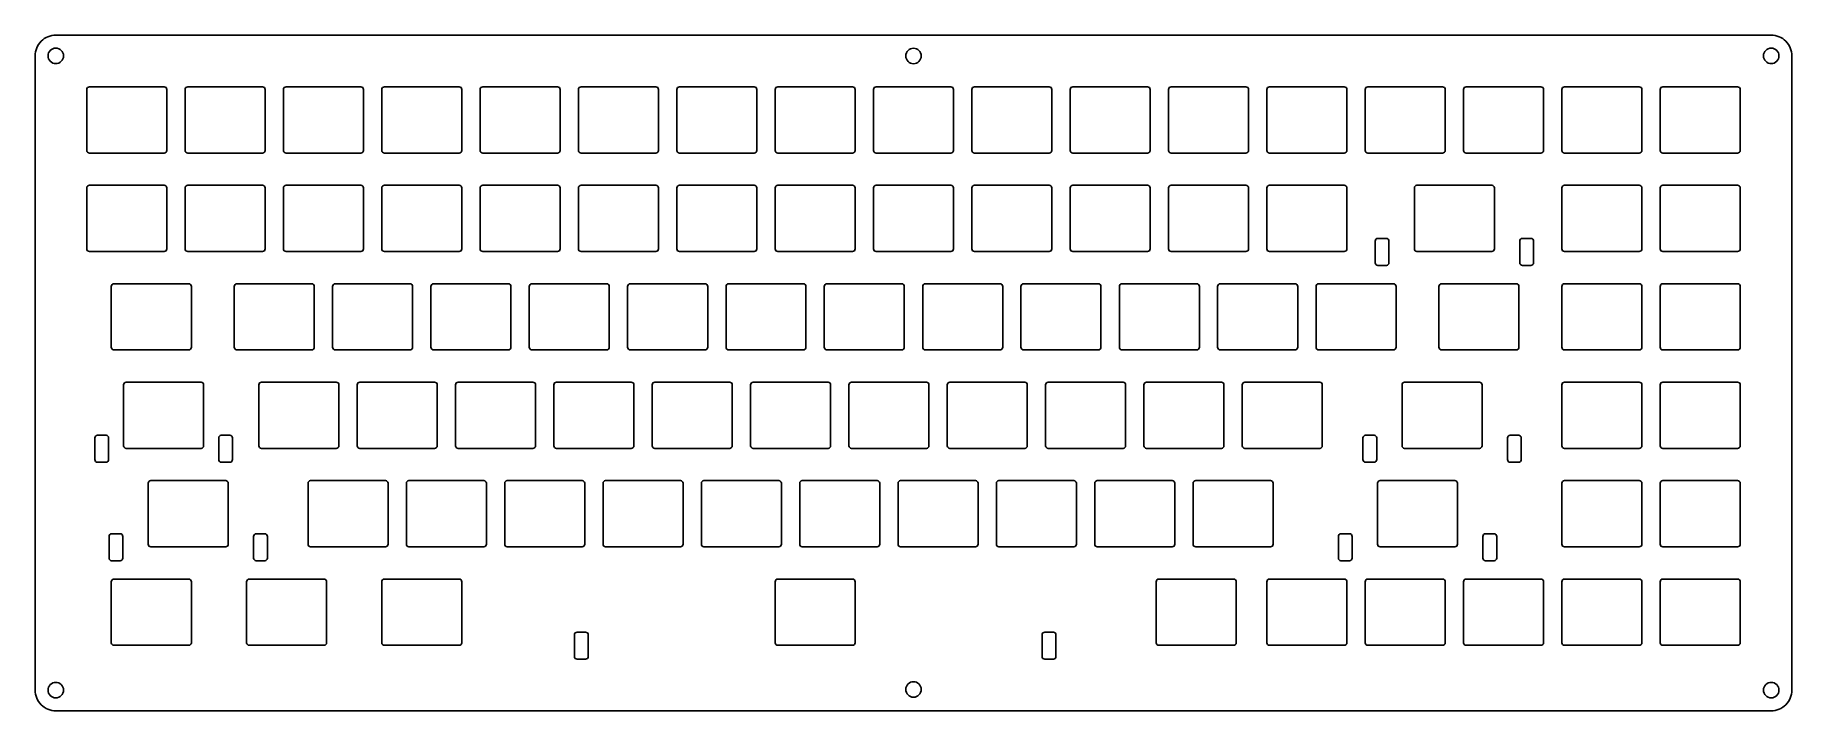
# Model space of a CAD drawing. Header units: millimetres. Extents: x -18 to 323, y -114 to 16.
import ezdxf

# ---------------------------------------------------------------- set-up
doc = ezdxf.new("R2010")
doc.units = ezdxf.units.MM

msp = doc.modelspace()

# ---------------------------------------------------------------- linework, layer by layer
at = {"linetype": 'CONTINUOUS'}
for points in [[(-12.25, 12.4, 0.198912), (-12.69, 13.46, 0.198912), (-13.75, 13.9, 0.198912), (-14.81, 13.46, 0.198912), (-15.25, 12.4, 0.198912), (-14.81, 11.34, 0.198912), (-13.75, 10.9, 0.198912), (-12.69, 11.34, 0.198912)], [(153.9, 12.38, 0.198912), (153.46, 13.44, 0.198912), (152.4, 13.88, 0.198912), (151.34, 13.44, 0.198912), (150.9, 12.38, 0.198912), (151.34, 11.32, 0.198912), (152.4, 10.88, 0.198912), (153.46, 11.32, 0.198912)], [(320.05, 12.4, 0.198912), (319.61, 13.46, 0.198912), (318.55, 13.9, 0.198912), (317.49, 13.46, 0.198912), (317.05, 12.4, 0.198912), (317.49, 11.34, 0.198912), (318.55, 10.9, 0.198912), (319.61, 11.34, 0.198912)], [(-7.75, -5.9, 0.414214), (-7.25, -6.4), (7.25, -6.4, 0.414214), (7.75, -5.9), (7.75, 5.9, 0.414214), (7.25, 6.4), (-7.25, 6.4, 0.414214), (-7.75, 5.9)], [(11.3, -5.9, 0.414214), (11.8, -6.4), (26.3, -6.4, 0.414214), (26.8, -5.9), (26.8, 5.9, 0.414214), (26.3, 6.4), (11.8, 6.4, 0.414214), (11.3, 5.9)], [(30.35, -5.9, 0.414214), (30.85, -6.4), (45.35, -6.4, 0.414214), (45.85, -5.9), (45.85, 5.9, 0.414214), (45.35, 6.4), (30.85, 6.4, 0.414214), (30.35, 5.9)], [(49.4, -5.9, 0.414214), (49.9, -6.4), (64.4, -6.4, 0.414214), (64.9, -5.9), (64.9, 5.9, 0.414214), (64.4, 6.4), (49.9, 6.4, 0.414214), (49.4, 5.9)], [(68.45, -5.9, 0.414214), (68.95, -6.4), (83.45, -6.4, 0.414214), (83.95, -5.9), (83.95, 5.9, 0.414214), (83.45, 6.4), (68.95, 6.4, 0.414214), (68.45, 5.9)], [(87.5, -5.9, 0.414214), (88, -6.4), (102.5, -6.4, 0.414214), (103, -5.9), (103, 5.9, 0.414214), (102.5, 6.4), (88, 6.4, 0.414214), (87.5, 5.9)], [(106.55, -5.9, 0.414214), (107.05, -6.4), (121.55, -6.4, 0.414214), (122.05, -5.9), (122.05, 5.9, 0.414214), (121.55, 6.4), (107.05, 6.4, 0.414214), (106.55, 5.9)], [(125.6, -5.9, 0.414214), (126.1, -6.4), (140.6, -6.4, 0.414214), (141.1, -5.9), (141.1, 5.9, 0.414214), (140.6, 6.4), (126.1, 6.4, 0.414214), (125.6, 5.9)], [(144.65, -5.9, 0.414214), (145.15, -6.4), (159.65, -6.4, 0.414214), (160.15, -5.9), (160.15, 5.9, 0.414214), (159.65, 6.4), (145.15, 6.4, 0.414214), (144.65, 5.9)], [(163.7, -5.9, 0.414214), (164.2, -6.4), (178.7, -6.4, 0.414214), (179.2, -5.9), (179.2, 5.9, 0.414214), (178.7, 6.4), (164.2, 6.4, 0.414214), (163.7, 5.9)], [(182.75, -5.9, 0.414214), (183.25, -6.4), (197.75, -6.4, 0.414214), (198.25, -5.9), (198.25, 5.9, 0.414214), (197.75, 6.4), (183.25, 6.4, 0.414214), (182.75, 5.9)], [(201.8, -5.9, 0.414214), (202.3, -6.4), (216.8, -6.4, 0.414214), (217.3, -5.9), (217.3, 5.9, 0.414214), (216.8, 6.4), (202.3, 6.4, 0.414214), (201.8, 5.9)], [(220.85, -5.9, 0.414214), (221.35, -6.4), (235.85, -6.4, 0.414214), (236.35, -5.9), (236.35, 5.9, 0.414214), (235.85, 6.4), (221.35, 6.4, 0.414214), (220.85, 5.9)], [(239.9, -5.9, 0.414214), (240.4, -6.4), (254.9, -6.4, 0.414214), (255.4, -5.9), (255.4, 5.9, 0.414214), (254.9, 6.4), (240.4, 6.4, 0.414214), (239.9, 5.9)], [(258.95, -5.9, 0.414214), (259.45, -6.4), (273.95, -6.4, 0.414214), (274.45, -5.9), (274.45, 5.9, 0.414214), (273.95, 6.4), (259.45, 6.4, 0.414214), (258.95, 5.9)], [(278, -5.9, 0.414214), (278.5, -6.4), (293, -6.4, 0.414214), (293.5, -5.9), (293.5, 5.9, 0.414214), (293, 6.4), (278.5, 6.4, 0.414214), (278, 5.9)], [(297.05, -5.9, 0.414214), (297.55, -6.4), (312.05, -6.4, 0.414214), (312.55, -5.9), (312.55, 5.9, 0.414214), (312.05, 6.4), (297.55, 6.4, 0.414214), (297.05, 5.9)], [(-7.75, -24.95, 0.414214), (-7.25, -25.45), (7.25, -25.45, 0.414214), (7.75, -24.95), (7.75, -13.15, 0.414214), (7.25, -12.65), (-7.25, -12.65, 0.414214), (-7.75, -13.15)], [(11.3, -24.95, 0.414214), (11.8, -25.45), (26.3, -25.45, 0.414214), (26.8, -24.95), (26.8, -13.15, 0.414214), (26.3, -12.65), (11.8, -12.65, 0.414214), (11.3, -13.15)], [(30.35, -24.95, 0.414214), (30.85, -25.45), (45.35, -25.45, 0.414214), (45.85, -24.95), (45.85, -13.15, 0.414214), (45.35, -12.65), (30.85, -12.65, 0.414214), (30.35, -13.15)], [(49.4, -24.95, 0.414214), (49.9, -25.45), (64.4, -25.45, 0.414214), (64.9, -24.95), (64.9, -13.15, 0.414214), (64.4, -12.65), (49.9, -12.65, 0.414214), (49.4, -13.15)], [(68.45, -24.95, 0.414214), (68.95, -25.45), (83.45, -25.45, 0.414214), (83.95, -24.95), (83.95, -13.15, 0.414214), (83.45, -12.65), (68.95, -12.65, 0.414214), (68.45, -13.15)], [(87.5, -24.95, 0.414214), (88, -25.45), (102.5, -25.45, 0.414214), (103, -24.95), (103, -13.15, 0.414214), (102.5, -12.65), (88, -12.65, 0.414214), (87.5, -13.15)], [(106.55, -24.95, 0.414214), (107.05, -25.45), (121.55, -25.45, 0.414214), (122.05, -24.95), (122.05, -13.15, 0.414214), (121.55, -12.65), (107.05, -12.65, 0.414214), (106.55, -13.15)], [(125.6, -24.95, 0.414214), (126.1, -25.45), (140.6, -25.45, 0.414214), (141.1, -24.95), (141.1, -13.15, 0.414214), (140.6, -12.65), (126.1, -12.65, 0.414214), (125.6, -13.15)], [(144.65, -24.95, 0.414214), (145.15, -25.45), (159.65, -25.45, 0.414214), (160.15, -24.95), (160.15, -13.15, 0.414214), (159.65, -12.65), (145.15, -12.65, 0.414214), (144.65, -13.15)], [(163.7, -24.95, 0.414214), (164.2, -25.45), (178.7, -25.45, 0.414214), (179.2, -24.95), (179.2, -13.15, 0.414214), (178.7, -12.65), (164.2, -12.65, 0.414214), (163.7, -13.15)], [(182.75, -24.95, 0.414214), (183.25, -25.45), (197.75, -25.45, 0.414214), (198.25, -24.95), (198.25, -13.15, 0.414214), (197.75, -12.65), (183.25, -12.65, 0.414214), (182.75, -13.15)], [(201.8, -24.95, 0.414214), (202.3, -25.45), (216.8, -25.45, 0.414214), (217.3, -24.95), (217.3, -13.15, 0.414214), (216.8, -12.65), (202.3, -12.65, 0.414214), (201.8, -13.15)], [(220.85, -24.95, 0.414214), (221.35, -25.45), (235.85, -25.45, 0.414214), (236.35, -24.95), (236.35, -13.15, 0.414214), (235.85, -12.65), (221.35, -12.65, 0.414214), (220.85, -13.15)], [(249.43, -24.95, 0.414214), (249.93, -25.45), (264.43, -25.45, 0.414214), (264.93, -24.95), (264.93, -13.15, 0.414214), (264.43, -12.65), (249.93, -12.65, 0.414214), (249.43, -13.15)], [(278, -24.95, 0.414214), (278.5, -25.45), (293, -25.45, 0.414214), (293.5, -24.95), (293.5, -13.15, 0.414214), (293, -12.65), (278.5, -12.65, 0.414214), (278, -13.15)], [(297.05, -24.95, 0.414214), (297.55, -25.45), (312.05, -25.45, 0.414214), (312.55, -24.95), (312.55, -13.15, 0.414214), (312.05, -12.65), (297.55, -12.65, 0.414214), (297.05, -13.15)], [(241.84, -27.64, 0.414214), (242.34, -28.14), (244.01, -28.14, 0.414214), (244.51, -27.64), (244.51, -23.43, 0.414214), (244.01, -22.93), (242.34, -22.93, 0.414214), (241.84, -23.43)], [(269.84, -27.64, 0.414214), (270.34, -28.14), (272.01, -28.14, 0.414214), (272.51, -27.64), (272.51, -23.43, 0.414214), (272.01, -22.93), (270.34, -22.93, 0.414214), (269.84, -23.43)], [(-2.99, -44, 0.414214), (-2.49, -44.5), (12.01, -44.5, 0.414214), (12.51, -44), (12.51, -32.2, 0.414214), (12.01, -31.7), (-2.49, -31.7, 0.414214), (-2.99, -32.2)], [(20.82, -44, 0.414214), (21.32, -44.5), (35.83, -44.5, 0.414214), (36.33, -44), (36.33, -32.2, 0.414214), (35.83, -31.7), (21.32, -31.7, 0.414214), (20.82, -32.2)], [(39.88, -44, 0.414214), (40.38, -44.5), (54.88, -44.5, 0.414214), (55.38, -44), (55.38, -32.2, 0.414214), (54.88, -31.7), (40.38, -31.7, 0.414214), (39.88, -32.2)], [(58.92, -44, 0.414214), (59.42, -44.5), (73.92, -44.5, 0.414214), (74.42, -44), (74.42, -32.2, 0.414214), (73.92, -31.7), (59.42, -31.7, 0.414214), (58.92, -32.2)], [(77.97, -44, 0.414214), (78.47, -44.5), (92.97, -44.5, 0.414214), (93.47, -44), (93.47, -32.2, 0.414214), (92.97, -31.7), (78.47, -31.7, 0.414214), (77.97, -32.2)], [(97.03, -44, 0.414214), (97.53, -44.5), (112.03, -44.5, 0.414214), (112.53, -44), (112.53, -32.2, 0.414214), (112.03, -31.7), (97.53, -31.7, 0.414214), (97.03, -32.2)], [(116.08, -44, 0.414214), (116.58, -44.5), (131.07, -44.5, 0.414214), (131.57, -44), (131.57, -32.2, 0.414214), (131.07, -31.7), (116.58, -31.7, 0.414214), (116.08, -32.2)], [(135.12, -44, 0.414214), (135.62, -44.5), (150.12, -44.5, 0.414214), (150.62, -44), (150.62, -32.2, 0.414214), (150.12, -31.7), (135.62, -31.7, 0.414214), (135.12, -32.2)], [(154.18, -44, 0.414214), (154.68, -44.5), (169.18, -44.5, 0.414214), (169.68, -44), (169.68, -32.2, 0.414214), (169.18, -31.7), (154.68, -31.7, 0.414214), (154.18, -32.2)], [(173.22, -44, 0.414214), (173.72, -44.5), (188.22, -44.5, 0.414214), (188.72, -44), (188.72, -32.2, 0.414214), (188.22, -31.7), (173.72, -31.7, 0.414214), (173.22, -32.2)], [(192.28, -44, 0.414214), (192.78, -44.5), (207.28, -44.5, 0.414214), (207.78, -44), (207.78, -32.2, 0.414214), (207.28, -31.7), (192.78, -31.7, 0.414214), (192.28, -32.2)], [(211.32, -44, 0.414214), (211.82, -44.5), (226.32, -44.5, 0.414214), (226.82, -44), (226.82, -32.2, 0.414214), (226.32, -31.7), (211.82, -31.7, 0.414214), (211.32, -32.2)], [(230.38, -44, 0.414214), (230.88, -44.5), (245.38, -44.5, 0.414214), (245.88, -44), (245.88, -32.2, 0.414214), (245.38, -31.7), (230.88, -31.7, 0.414214), (230.38, -32.2)], [(254.19, -44, 0.414214), (254.69, -44.5), (269.19, -44.5, 0.414214), (269.69, -44), (269.69, -32.2, 0.414214), (269.19, -31.7), (254.69, -31.7, 0.414214), (254.19, -32.2)], [(278, -44, 0.414214), (278.5, -44.5), (293, -44.5, 0.414214), (293.5, -44), (293.5, -32.2, 0.414214), (293, -31.7), (278.5, -31.7, 0.414214), (278, -32.2)], [(297.05, -44, 0.414214), (297.55, -44.5), (312.05, -44.5, 0.414214), (312.55, -44), (312.55, -32.2, 0.414214), (312.05, -31.7), (297.55, -31.7, 0.414214), (297.05, -32.2)], [(-0.61, -63.05, 0.414214), (-0.11, -63.55), (14.39, -63.55, 0.414214), (14.89, -63.05), (14.89, -51.25, 0.414214), (14.39, -50.75), (-0.11, -50.75, 0.414214), (-0.61, -51.25)], [(25.59, -63.05, 0.414214), (26.09, -63.55), (40.59, -63.55, 0.414214), (41.09, -63.05), (41.09, -51.25, 0.414214), (40.59, -50.75), (26.09, -50.75, 0.414214), (25.59, -51.25)], [(44.64, -63.05, 0.414214), (45.14, -63.55), (59.64, -63.55, 0.414214), (60.14, -63.05), (60.14, -51.25, 0.414214), (59.64, -50.75), (45.14, -50.75, 0.414214), (44.64, -51.25)], [(63.69, -63.05, 0.414214), (64.19, -63.55), (78.69, -63.55, 0.414214), (79.19, -63.05), (79.19, -51.25, 0.414214), (78.69, -50.75), (64.19, -50.75, 0.414214), (63.69, -51.25)], [(82.74, -63.05, 0.414214), (83.24, -63.55), (97.74, -63.55, 0.414214), (98.24, -63.05), (98.24, -51.25, 0.414214), (97.74, -50.75), (83.24, -50.75, 0.414214), (82.74, -51.25)], [(101.79, -63.05, 0.414214), (102.29, -63.55), (116.79, -63.55, 0.414214), (117.29, -63.05), (117.29, -51.25, 0.414214), (116.79, -50.75), (102.29, -50.75, 0.414214), (101.79, -51.25)], [(120.84, -63.05, 0.414214), (121.34, -63.55), (135.84, -63.55, 0.414214), (136.34, -63.05), (136.34, -51.25, 0.414214), (135.84, -50.75), (121.34, -50.75, 0.414214), (120.84, -51.25)], [(139.89, -63.05, 0.414214), (140.39, -63.55), (154.89, -63.55, 0.414214), (155.39, -63.05), (155.39, -51.25, 0.414214), (154.89, -50.75), (140.39, -50.75, 0.414214), (139.89, -51.25)], [(158.94, -63.05, 0.414214), (159.44, -63.55), (173.94, -63.55, 0.414214), (174.44, -63.05), (174.44, -51.25, 0.414214), (173.94, -50.75), (159.44, -50.75, 0.414214), (158.94, -51.25)], [(177.99, -63.05, 0.414214), (178.49, -63.55), (192.99, -63.55, 0.414214), (193.49, -63.05), (193.49, -51.25, 0.414214), (192.99, -50.75), (178.49, -50.75, 0.414214), (177.99, -51.25)], [(197.04, -63.05, 0.414214), (197.54, -63.55), (212.04, -63.55, 0.414214), (212.54, -63.05), (212.54, -51.25, 0.414214), (212.04, -50.75), (197.54, -50.75, 0.414214), (197.04, -51.25)], [(216.09, -63.05, 0.414214), (216.59, -63.55), (231.09, -63.55, 0.414214), (231.59, -63.05), (231.59, -51.25, 0.414214), (231.09, -50.75), (216.59, -50.75, 0.414214), (216.09, -51.25)], [(247.04, -63.05, 0.414214), (247.54, -63.55), (262.04, -63.55, 0.414214), (262.54, -63.05), (262.54, -51.25, 0.414214), (262.04, -50.75), (247.54, -50.75, 0.414214), (247.04, -51.25)], [(278, -63.05, 0.414214), (278.5, -63.55), (293, -63.55, 0.414214), (293.5, -63.05), (293.5, -51.25, 0.414214), (293, -50.75), (278.5, -50.75, 0.414214), (278, -51.25)], [(297.05, -63.05, 0.414214), (297.55, -63.55), (312.05, -63.55, 0.414214), (312.55, -63.05), (312.55, -51.25, 0.414214), (312.05, -50.75), (297.55, -50.75, 0.414214), (297.05, -51.25)], [(-6.19, -65.73, 0.414214), (-5.69, -66.23), (-4.02, -66.23, 0.414214), (-3.52, -65.73), (-3.52, -61.52, 0.414214), (-4.02, -61.02), (-5.69, -61.02, 0.414214), (-6.19, -61.52)], [(17.81, -65.73, 0.414214), (18.31, -66.23), (19.98, -66.23, 0.414214), (20.48, -65.73), (20.48, -61.52, 0.414214), (19.98, -61.02), (18.31, -61.02, 0.414214), (17.81, -61.52)], [(239.46, -65.73, 0.414214), (239.96, -66.23), (241.63, -66.23, 0.414214), (242.13, -65.73), (242.13, -61.52, 0.414214), (241.63, -61.02), (239.96, -61.02, 0.414214), (239.46, -61.52)], [(267.46, -65.73, 0.414214), (267.96, -66.23), (269.63, -66.23, 0.414214), (270.13, -65.73), (270.13, -61.52, 0.414214), (269.63, -61.02), (267.96, -61.02, 0.414214), (267.46, -61.52)], [(4.16, -82.1, 0.414214), (4.66, -82.6), (19.16, -82.6, 0.414214), (19.66, -82.1), (19.66, -70.3, 0.414214), (19.16, -69.8), (4.66, -69.8, 0.414214), (4.16, -70.3)], [(35.11, -82.1, 0.414214), (35.61, -82.6), (50.11, -82.6, 0.414214), (50.61, -82.1), (50.61, -70.3, 0.414214), (50.11, -69.8), (35.61, -69.8, 0.414214), (35.11, -70.3)], [(54.16, -82.1, 0.414214), (54.66, -82.6), (69.16, -82.6, 0.414214), (69.66, -82.1), (69.66, -70.3, 0.414214), (69.16, -69.8), (54.66, -69.8, 0.414214), (54.16, -70.3)], [(73.21, -82.1, 0.414214), (73.71, -82.6), (88.21, -82.6, 0.414214), (88.71, -82.1), (88.71, -70.3, 0.414214), (88.21, -69.8), (73.71, -69.8, 0.414214), (73.21, -70.3)], [(92.26, -82.1, 0.414214), (92.76, -82.6), (107.26, -82.6, 0.414214), (107.76, -82.1), (107.76, -70.3, 0.414214), (107.26, -69.8), (92.76, -69.8, 0.414214), (92.26, -70.3)], [(111.31, -82.1, 0.414214), (111.81, -82.6), (126.31, -82.6, 0.414214), (126.81, -82.1), (126.81, -70.3, 0.414214), (126.31, -69.8), (111.81, -69.8, 0.414214), (111.31, -70.3)], [(130.36, -82.1, 0.414214), (130.86, -82.6), (145.36, -82.6, 0.414214), (145.86, -82.1), (145.86, -70.3, 0.414214), (145.36, -69.8), (130.86, -69.8, 0.414214), (130.36, -70.3)], [(149.41, -82.1, 0.414214), (149.91, -82.6), (164.41, -82.6, 0.414214), (164.91, -82.1), (164.91, -70.3, 0.414214), (164.41, -69.8), (149.91, -69.8, 0.414214), (149.41, -70.3)], [(168.46, -82.1, 0.414214), (168.96, -82.6), (183.46, -82.6, 0.414214), (183.96, -82.1), (183.96, -70.3, 0.414214), (183.46, -69.8), (168.96, -69.8, 0.414214), (168.46, -70.3)], [(187.51, -82.1, 0.414214), (188.01, -82.6), (202.51, -82.6, 0.414214), (203.01, -82.1), (203.01, -70.3, 0.414214), (202.51, -69.8), (188.01, -69.8, 0.414214), (187.51, -70.3)], [(206.56, -82.1, 0.414214), (207.06, -82.6), (221.56, -82.6, 0.414214), (222.06, -82.1), (222.06, -70.3, 0.414214), (221.56, -69.8), (207.06, -69.8, 0.414214), (206.56, -70.3)], [(242.28, -82.1, 0.414214), (242.78, -82.6), (257.28, -82.6, 0.414214), (257.78, -82.1), (257.78, -70.3, 0.414214), (257.28, -69.8), (242.78, -69.8, 0.414214), (242.28, -70.3)], [(278, -82.1, 0.414214), (278.5, -82.6), (293, -82.6, 0.414214), (293.5, -82.1), (293.5, -70.3, 0.414214), (293, -69.8), (278.5, -69.8, 0.414214), (278, -70.3)], [(297.05, -82.1, 0.414214), (297.55, -82.6), (312.05, -82.6, 0.414214), (312.55, -82.1), (312.55, -70.3, 0.414214), (312.05, -69.8), (297.55, -69.8, 0.414214), (297.05, -70.3)], [(-3.43, -84.78, 0.414214), (-2.93, -85.28), (-1.26, -85.28, 0.414214), (-0.76, -84.78), (-0.76, -80.58, 0.414214), (-1.26, -80.08), (-2.93, -80.08, 0.414214), (-3.43, -80.58)], [(24.57, -84.78, 0.414214), (25.07, -85.28), (26.74, -85.28, 0.414214), (27.24, -84.78), (27.24, -80.58, 0.414214), (26.74, -80.08), (25.07, -80.08, 0.414214), (24.57, -80.58)], [(234.7, -84.78, 0.414214), (235.2, -85.28), (236.87, -85.28, 0.414214), (237.37, -84.78), (237.37, -80.58, 0.414214), (236.87, -80.08), (235.2, -80.08, 0.414214), (234.7, -80.58)], [(262.7, -84.78, 0.414214), (263.2, -85.28), (264.87, -85.28, 0.414214), (265.37, -84.78), (265.37, -80.58, 0.414214), (264.87, -80.08), (263.2, -80.08, 0.414214), (262.7, -80.58)], [(-2.99, -101.15, 0.414214), (-2.49, -101.65), (12.01, -101.65, 0.414214), (12.51, -101.15), (12.51, -89.35, 0.414214), (12.01, -88.85), (-2.49, -88.85, 0.414214), (-2.99, -89.35)], [(23.21, -101.15, 0.414214), (23.71, -101.65), (38.21, -101.65, 0.414214), (38.71, -101.15), (38.71, -89.35, 0.414214), (38.21, -88.85), (23.71, -88.85, 0.414214), (23.21, -89.35)], [(49.4, -101.15, 0.414214), (49.9, -101.65), (64.4, -101.65, 0.414214), (64.9, -101.15), (64.9, -89.35, 0.414214), (64.4, -88.85), (49.9, -88.85, 0.414214), (49.4, -89.35)], [(125.6, -101.15, 0.414214), (126.1, -101.65), (140.6, -101.65, 0.414214), (141.1, -101.15), (141.1, -89.35, 0.414214), (140.6, -88.85), (126.1, -88.85, 0.414214), (125.6, -89.35)], [(199.42, -101.15, 0.414214), (199.92, -101.65), (214.42, -101.65, 0.414214), (214.92, -101.15), (214.92, -89.35, 0.414214), (214.42, -88.85), (199.92, -88.85, 0.414214), (199.42, -89.35)], [(220.85, -101.15, 0.414214), (221.35, -101.65), (235.85, -101.65, 0.414214), (236.35, -101.15), (236.35, -89.35, 0.414214), (235.85, -88.85), (221.35, -88.85, 0.414214), (220.85, -89.35)], [(239.9, -101.15, 0.414214), (240.4, -101.65), (254.9, -101.65, 0.414214), (255.4, -101.15), (255.4, -89.35, 0.414214), (254.9, -88.85), (240.4, -88.85, 0.414214), (239.9, -89.35)], [(258.95, -101.15, 0.414214), (259.45, -101.65), (273.95, -101.65, 0.414214), (274.45, -101.15), (274.45, -89.35, 0.414214), (273.95, -88.85), (259.45, -88.85, 0.414214), (258.95, -89.35)], [(278, -101.15, 0.414214), (278.5, -101.65), (293, -101.65, 0.414214), (293.5, -101.15), (293.5, -89.35, 0.414214), (293, -88.85), (278.5, -88.85, 0.414214), (278, -89.35)], [(297.05, -101.15, 0.414214), (297.55, -101.65), (312.05, -101.65, 0.414214), (312.55, -101.15), (312.55, -89.35, 0.414214), (312.05, -88.85), (297.55, -88.85, 0.414214), (297.05, -89.35)], [(86.72, -103.83, 0.414214), (87.22, -104.33), (88.89, -104.33, 0.414214), (89.39, -103.83), (89.39, -99.62, 0.414214), (88.89, -99.12), (87.22, -99.12, 0.414214), (86.72, -99.62)], [(177.31, -103.83, 0.414214), (177.81, -104.33), (179.49, -104.33, 0.414214), (179.99, -103.83), (179.99, -99.62, 0.414214), (179.49, -99.12), (177.81, -99.12, 0.414214), (177.31, -99.62)], [(-12.25, -110.33, 0.198912), (-12.69, -109.27, 0.198912), (-13.75, -108.83, 0.198912), (-14.81, -109.27, 0.198912), (-15.25, -110.33, 0.198912), (-14.81, -111.4, 0.198912), (-13.75, -111.83, 0.198912), (-12.69, -111.4, 0.198912)], [(153.9, -110.2, 0.198912), (153.46, -109.14, 0.198912), (152.4, -108.7, 0.198912), (151.34, -109.14, 0.198912), (150.9, -110.2, 0.198912), (151.34, -111.26, 0.198912), (152.4, -111.7, 0.198912), (153.46, -111.26, 0.198912)], [(320.05, -110.33, 0.198912), (319.61, -109.27, 0.198912), (318.55, -108.83, 0.198912), (317.49, -109.27, 0.198912), (317.05, -110.33, 0.198912), (317.49, -111.4, 0.198912), (318.55, -111.83, 0.198912), (319.61, -111.4, 0.198912)]]:
    msp.add_lwpolyline(points, format="xyb", close=True, dxfattribs=at)
at = {"layer": 'outline', "linetype": 'CONTINUOUS'}
msp.add_lwpolyline([(-17.75, -110.33, 0.414214), (-13.75, -114.33), (318.55, -114.33, 0.414214), (322.55, -110.33), (322.55, 12.4, 0.414214), (318.55, 16.4), (-13.75, 16.4, 0.414214), (-17.75, 12.4)], format="xyb", close=True, dxfattribs=at)

doc.saveas('drawing.dxf')
